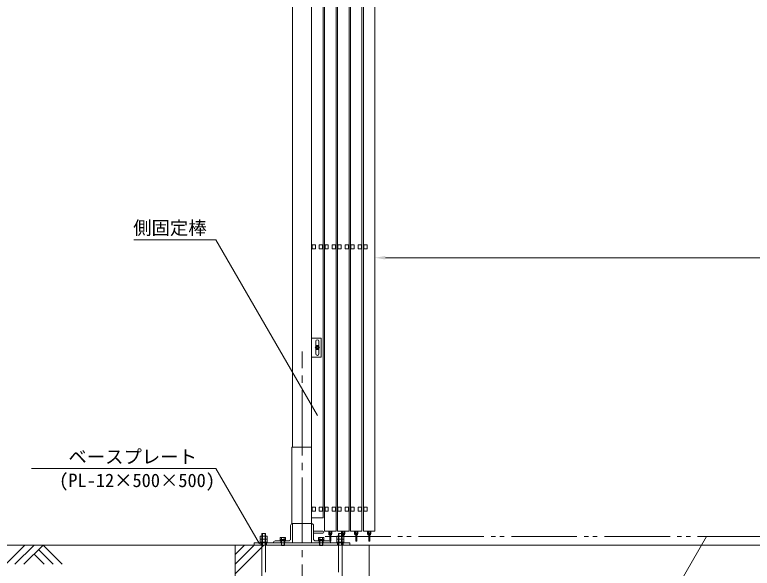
# Model space of a CAD drawing. Units: millimetres, scale not verified. Extents: x -27980 to -7855, y -14438 to 14438.
# Drawn here: x -25981 to -22128, y -11409 to -8516 of the extents above; entities that cross this region are included whole.
import ezdxf
from ezdxf.enums import TextEntityAlignment as Align

# ---------------------------------------------------------------- set-up
doc = ezdxf.new("R2010")
doc.units = ezdxf.units.MM
doc.header["$LTSCALE"] = 38
for name, pattern in [('CHAIN2', [12, 9, -1, 1, -1]), ('DASHED1', [1.8, 1.2, -0.6]), ('DOUBLE_CHAIN2', [12.8, 9, -1, 0.6, -0.6, 0.6, -1])]:
    doc.linetypes.add(name, pattern=pattern)
for name, color, linetype, lineweight in [('0-5_ﾍﾞｰｽﾗｲﾝ', 5, 'Continuous', 18), ('0-6_ﾎﾞﾙﾄ類', 2, 'Continuous', 18), ('0-8_ﾜｲﾔｰﾛｰﾌﾟ', 7, 'DOUBLE_CHAIN2', 18), ('0-9_基礎工事用PCA小', 7, 'Continuous', 18), ('0-B_寸法', 3, 'Continuous', 18), ('0-C_側固定棒', 7, 'Continuous', 18), ('0-F_中央走行棒', 7, 'Continuous', 18), ('1-1_中央走行棒左', 7, 'Continuous', 18), ('1-2_通芯', 1, 'CHAIN2', 18), ('1-6_標準柱', 7, 'Continuous', 18), ('1-7_文字', 7, 'Continuous', 18)]:
    doc.layers.add(name, color=color, linetype=linetype, lineweight=lineweight)
doc.styles.add('ＭＳ ゴシック', font='')
doc.styles.get('ＭＳ ゴシック').set_extended_font_data('MS Gothic')

msp = doc.modelspace()

# ---------------------------------------------------------------- linework, layer by layer
at = {"layer": '0-5_ﾍﾞｰｽﾗｲﾝ'}
msp.add_line((-26241.7, -11287.5), (-17730.2, -11287.5), dxfattribs=at)
at = {"layer": '0-6_ﾎﾞﾙﾄ類'}
for p, q in [((-24689.72, -11255.48), (-24689.72, -11240.9)), ((-24670.67, -11255.48), (-24670.67, -11240.9)), ((-24592.02, -11248.5), (-24593.88, -11249.55)), ((-24593.88, -11249.55), (-24593.88, -11258.3)), ((-24592.02, -11248.5), (-24568.38, -11248.5)), ((-24587.03, -11249.55), (-24587.03, -11258.3)), ((-24573.38, -11249.55), (-24573.38, -11258.3)), ((-24568.38, -11248.5), (-24566.52, -11249.55)), ((-24566.52, -11249.55), (-24566.52, -11258.3)), ((-24392.03, -11248.5), (-24393.88, -11249.55)), ((-24393.88, -11249.55), (-24393.88, -11258.3)), ((-24392.03, -11248.5), (-24368.38, -11248.5)), ((-24387.03, -11249.55), (-24387.03, -11258.3)), ((-24373.38, -11249.55), (-24373.38, -11258.3)), ((-24368.38, -11248.5), (-24366.52, -11249.55)), ((-24366.52, -11249.55), (-24366.52, -11258.3)), ((-24289.73, -11255.48), (-24289.73, -11240.9)), ((-24270.67, -11255.48), (-24270.67, -11240.9)), ((-24689.72, -11258.32), (-24689.72, -11272.9)), ((-24670.67, -11258.32), (-24670.67, -11272.9)), ((-24593.88, -11258.3), (-24566.52, -11258.3)), ((-24591.45, -11258.5), (-24568.95, -11258.5)), ((-24588.2, -11287.5), (-24588.2, -11265.5)), ((-24588.2, -11287.5), (-24586.97, -11290.3)), ((-24586.97, -11290.3), (-24586.97, -11265.5)), ((-24581.4, -11261.5), (-24580.32, -11265.5)), ((-24580.08, -11261.5), (-24579, -11265.5)), ((-24572.2, -11287.5), (-24572.2, -11265.5)), ((-24393.88, -11258.3), (-24366.52, -11258.3)), ((-24391.45, -11258.5), (-24368.95, -11258.5)), ((-24388.2, -11287.5), (-24388.2, -11265.5)), ((-24388.2, -11287.5), (-24386.97, -11290.3)), ((-24386.97, -11290.3), (-24386.97, -11265.5)), ((-24381.4, -11261.5), (-24380.33, -11265.5)), ((-24380.08, -11261.5), (-24379, -11265.5)), ((-24372.2, -11287.5), (-24372.2, -11265.5)), ((-24289.73, -11258.32), (-24289.73, -11272.9)), ((-24270.67, -11258.32), (-24270.67, -11272.9))]:
    msp.add_line(p, q, dxfattribs=at)
for points in [[(-24405.1, -10246.45), (-24410.03, -10254.95), (-24405.1, -10263.45), (-24395.3, -10263.45), (-24390.38, -10254.95), (-24395.3, -10246.45)], [(-24698.68, -11255.48), (-24698.68, -11240.9), (-24661.73, -11240.9), (-24661.73, -11255.48), (-24664.2, -11256.9), (-24696.2, -11256.9)], [(-24298.67, -11255.48), (-24298.67, -11240.9), (-24261.72, -11240.9), (-24261.72, -11255.48), (-24264.2, -11256.9), (-24296.2, -11256.9)], [(-24698.68, -11258.32), (-24698.68, -11272.9), (-24661.73, -11272.9), (-24661.73, -11258.32), (-24664.2, -11256.9), (-24696.2, -11256.9)], [(-24698.2, -11272.9), (-24662.2, -11272.9), (-24662.2, -11275.5), (-24698.2, -11275.5)], [(-24566.2, -11258.5), (-24566.2, -11261.5), (-24594.2, -11261.5), (-24594.2, -11258.5)], [(-24594.2, -11261.5), (-24566.2, -11261.5), (-24566.2, -11265.5), (-24594.2, -11265.5)], [(-24366.2, -11258.5), (-24366.2, -11261.5), (-24394.2, -11261.5), (-24394.2, -11258.5)], [(-24394.2, -11261.5), (-24366.2, -11261.5), (-24366.2, -11265.5), (-24394.2, -11265.5)], [(-24298.67, -11258.32), (-24298.67, -11272.9), (-24261.72, -11272.9), (-24261.72, -11258.32), (-24264.2, -11256.9), (-24296.2, -11256.9)], [(-24298.2, -11272.9), (-24262.2, -11272.9), (-24262.2, -11275.5), (-24298.2, -11275.5)]]:
    msp.add_lwpolyline(points, close=True, dxfattribs=at)
for points in [[(-24588.2, -11287.5), (-24572.2, -11287.5), (-24573.42, -11290.3)], [(-24586.97, -11290.3), (-24573.42, -11290.3), (-24573.42, -11265.5)], [(-24388.2, -11287.5), (-24372.2, -11287.5), (-24373.42, -11290.3)], [(-24386.97, -11290.3), (-24373.42, -11290.3), (-24373.42, -11265.5)]]:
    msp.add_lwpolyline(points, dxfattribs=at)
for radius in [11, 8.5, 4.75, 4.22]:
    msp.add_circle((-24400.2, -10254.95), radius, dxfattribs=at)
for centre, radius, start, end in [((-24400.2, -10254.95), 8.9, 72.757, 107.243), ((-24400.2, -10254.95), 8.9, 132.757, 167.243), ((-24400.2, -10254.95), 8.9, 192.757, 227.243), ((-24400.2, -10254.95), 8.9, 252.757, 287.243), ((-24400.2, -10254.95), 8.9, 12.757, 47.243), ((-24400.2, -10254.95), 8.9, 312.757, 347.243), ((-24590.45, -11254.55), 6.05, 55.616, 124.384), ((-24580.2, -11271.12), 22.62, 72.412, 107.588), ((-24569.95, -11254.55), 6.05, 55.616, 124.384), ((-24390.45, -11254.55), 6.05, 55.616, 124.384), ((-24380.2, -11271.12), 22.62, 72.412, 107.588), ((-24369.95, -11254.55), 6.05, 55.616, 124.384), ((-24694.2, -11247.73), 8.95, 240, 300), ((-24694.2, -11266.08), 8.95, 60, 120), ((-24680.2, -11224.45), 32.45, 252.932, 287.068), ((-24680.2, -11289.35), 32.45, 72.932, 107.068), ((-24666.2, -11247.73), 8.95, 239.975, 300.025), ((-24666.2, -11266.08), 8.95, 59.975, 120.025), ((-24591.45, -11258.3), 0.2, 180, 270), ((-24568.95, -11258.3), 0.2, 270, 0), ((-24391.45, -11258.3), 0.2, 180, 270), ((-24368.95, -11258.3), 0.2, 270, 0), ((-24294.2, -11247.73), 8.95, 240, 300), ((-24294.2, -11266.08), 8.95, 60, 120), ((-24280.2, -11224.45), 32.45, 252.932, 287.068), ((-24280.2, -11289.35), 32.45, 72.932, 107.068), ((-24266.2, -11247.73), 8.95, 239.975, 300.025), ((-24266.2, -11266.08), 8.95, 59.975, 120.025)]:
    msp.add_arc(centre, radius, start, end, dxfattribs=at)
at = {"layer": '0-8_ﾜｲﾔｰﾛｰﾌﾟ'}
msp.add_line((-18180.2, -11242.5), (-24380.2, -11242.5), dxfattribs=at)
at = {"layer": '0-9_基礎工事用PCA小'}
for p, q in [((-24830.2, -11437.5), (-24680.2, -11287.5)), ((-24830.2, -11387.5), (-24730.2, -11287.5)), ((-24830.2, -11337.5), (-24780.2, -11287.5)), ((-24689.72, -11287.5), (-24670.67, -11287.5)), ((-24270.67, -11287.5), (-24289.73, -11287.5))]:
    msp.add_line(p, q, dxfattribs=at)
at = {"layer": '0-9_基礎工事用PCA小', "color": 4, "linetype": 'DASHED1', "lineweight": 9}
for p, q in [((-24694.9, -11275.5), (-24694.9, -11287.5)), ((-24665.2, -11275.5), (-24665.2, -11287.5)), ((-24588.2, -11275.5), (-24588.2, -11287.5)), ((-24572.2, -11275.5), (-24572.2, -11287.5)), ((-24388.2, -11275.5), (-24388.2, -11287.5)), ((-24372.2, -11275.5), (-24372.2, -11287.5)), ((-24295.2, -11275.5), (-24295.2, -11287.5)), ((-24265.2, -11275.5), (-24265.2, -11287.5))]:
    msp.add_line(p, q, dxfattribs=at)
at = {"layer": '0-9_基礎工事用PCA小'}
for points in [[(-24689.72, -11804.45), (-24689.72, -11227.5), (-24670.67, -11227.5), (-24670.67, -11429.5)], [(-24689.72, -11290), (-24687.23, -11287.5), (-24687.23, -11227.5), (-24673.17, -11227.5), (-24673.17, -11287.5), (-24670.67, -11290)], [(-24270.67, -11804.45), (-24270.67, -11227.5), (-24289.73, -11227.5), (-24289.73, -11429.5)], [(-24270.67, -11290), (-24273.17, -11287.5), (-24273.17, -11227.5), (-24287.22, -11227.5), (-24287.22, -11287.5), (-24289.73, -11290)]]:
    msp.add_lwpolyline(points, dxfattribs=at)
for points in [[(-24830.2, -12187.5), (-24130.2, -12187.5), (-24130.2, -11287.5), (-24830.2, -11287.5)], [(-24730.2, -11287.5), (-24230.2, -11287.5), (-24230.2, -11275.5), (-24730.2, -11275.5)]]:
    msp.add_lwpolyline(points, close=True, dxfattribs=at)
at = {"layer": '0-B_寸法'}
for p, q in [((-24099.2, -9345.3), (-24099.2, -9786.9)), ((-24044.2, -9785.9), (-18474.2, -9785.9))]:
    msp.add_line(p, q, dxfattribs=at)
at = {"layer": '0-B_寸法', "color": 91}
msp.add_solid([(-24044.2, -9776.73), (-24099.2, -9785.9), (-24044.2, -9795.08)], dxfattribs=at)
at = {"layer": '0-C_側固定棒'}
for points in [[(-24370.2, -11089.95), (-24370.2, -7474.95), (-24430.2, -7474.95), (-24430.2, -11144.95), (-24370.2, -11144.95)], [(-24427.85, -9738.45), (-24410.55, -9738.45), (-24410.55, -9718.45), (-24427.85, -9718.45)], [(-24389.85, -9738.45), (-24372.55, -9738.45), (-24372.55, -9718.45), (-24389.85, -9718.45)], [(-24427.85, -11109.95), (-24410.55, -11109.95), (-24410.55, -11089.95), (-24427.85, -11089.95)], [(-24389.85, -11109.95), (-24372.55, -11109.95), (-24372.55, -11089.95), (-24389.85, -11089.95)]]:
    msp.add_lwpolyline(points, close=True, dxfattribs=at)
at = {"layer": '0-F_中央走行棒'}
for p, q in [((-24341, -11228.05), (-24341, -11214.95)), ((-24336, -11228.05), (-24336, -11214.95)), ((-24334.95, -11229.45), (-24334.95, -11264.45)), ((-24329.95, -11264.45), (-24329.95, -11229.45)), ((-24329, -11214.95), (-24329, -11228.05)), ((-24324, -11214.95), (-24324, -11228.05)), ((-24273.25, -11227.5), (-24273.25, -11214.95)), ((-24268.25, -11228.05), (-24268.25, -11214.95)), ((-24267.2, -11229.45), (-24267.2, -11240.9)), ((-24262.2, -11240.9), (-24262.2, -11229.45)), ((-24261.25, -11214.95), (-24261.25, -11228.05)), ((-24256.25, -11214.95), (-24256.25, -11228.05)), ((-24205.5, -11228.05), (-24205.5, -11214.95)), ((-24200.5, -11228.05), (-24200.5, -11214.95)), ((-24199.45, -11229.45), (-24199.45, -11264.45)), ((-24194.45, -11264.45), (-24194.45, -11229.45)), ((-24193.5, -11214.95), (-24193.5, -11228.05)), ((-24188.5, -11214.95), (-24188.5, -11228.05)), ((-24262.2, -11258.08), (-24262.2, -11255.73))]:
    msp.add_line(p, q, dxfattribs=at)
for points in [[(-24294.7, -7040), (-24294.7, -11214.95), (-24234.7, -11214.95), (-24234.7, -6994.95), (-24239.7, -6994.95)], [(-24221.95, -6994.95), (-24226.95, -6994.95), (-24226.95, -11214.95), (-24166.95, -11214.95), (-24166.95, -6994.95), (-24171.95, -6994.95)], [(-24362.45, -7299.5), (-24362.45, -11214.95), (-24302.45, -11214.95), (-24302.45, -7047.75)]]:
    msp.add_lwpolyline(points, dxfattribs=at)
for points in [[(-24360.1, -9738.45), (-24342.8, -9738.45), (-24342.8, -9718.45), (-24360.1, -9718.45)], [(-24322.1, -9738.45), (-24304.8, -9738.45), (-24304.8, -9718.45), (-24322.1, -9718.45)], [(-24292.35, -9738.45), (-24275.05, -9738.45), (-24275.05, -9718.45), (-24292.35, -9718.45)], [(-24254.35, -9738.45), (-24237.05, -9738.45), (-24237.05, -9718.45), (-24254.35, -9718.45)], [(-24224.6, -9738.45), (-24207.3, -9738.45), (-24207.3, -9718.45), (-24224.6, -9718.45)], [(-24186.6, -9738.45), (-24169.3, -9738.45), (-24169.3, -9718.45), (-24186.6, -9718.45)], [(-24360.1, -11109.95), (-24342.8, -11109.95), (-24342.8, -11089.95), (-24360.1, -11089.95)], [(-24322.1, -11109.95), (-24304.8, -11109.95), (-24304.8, -11089.95), (-24322.1, -11089.95)], [(-24292.35, -11109.95), (-24275.05, -11109.95), (-24275.05, -11089.95), (-24292.35, -11089.95)], [(-24254.35, -11109.95), (-24237.05, -11109.95), (-24237.05, -11089.95), (-24254.35, -11089.95)], [(-24224.6, -11109.95), (-24207.3, -11109.95), (-24207.3, -11089.95), (-24224.6, -11089.95)], [(-24186.6, -11109.95), (-24169.3, -11109.95), (-24169.3, -11089.95), (-24186.6, -11089.95)]]:
    msp.add_lwpolyline(points, close=True, dxfattribs=at)
for centre, radius, start, end in [((-24332.5, -11228.05), 8.5, 180, 253.254), ((-24332.5, -11228.05), 3.5, 180, 225.592), ((-24332.45, -11229.45), 2.5, 0, 180), ((-24332.5, -11228.05), 8.5, 287.463, 0), ((-24332.5, -11228.05), 3.5, 316.787, 0), ((-24264.75, -11228.05), 8.5, 225.816, 253.254), ((-24264.75, -11228.05), 3.5, 180, 225.592), ((-24264.7, -11229.45), 2.5, 0, 180), ((-24264.75, -11228.05), 8.5, 287.463, 0), ((-24264.75, -11228.05), 3.5, 316.787, 0), ((-24197, -11228.05), 8.5, 180, 253.254), ((-24197, -11228.05), 3.5, 180, 225.592), ((-24196.95, -11229.45), 2.5, 0, 180), ((-24197, -11228.05), 8.5, 287.463, 0), ((-24197, -11228.05), 3.5, 316.787, 0), ((-24332.45, -11264.45), 2.5, 180, 0), ((-24196.95, -11264.45), 2.5, 180, 0)]:
    msp.add_arc(centre, radius, start, end, dxfattribs=at)
at = {"layer": '1-1_中央走行棒左'}
for p, q in [((-24137.75, -11228.05), (-24137.75, -11214.95)), ((-24132.75, -11228.05), (-24132.75, -11214.95)), ((-24131.7, -11229.45), (-24131.7, -11264.45)), ((-24126.7, -11264.45), (-24126.7, -11229.45)), ((-24125.75, -11214.95), (-24125.75, -11228.05)), ((-24120.75, -11214.95), (-24120.75, -11228.05))]:
    msp.add_line(p, q, dxfattribs=at)
msp.add_lwpolyline([(-24154.2, -6994.95), (-24159.2, -6994.95), (-24159.2, -11214.95), (-24099.2, -11214.95), (-24099.2, -6994.95), (-24104.2, -6994.95)], dxfattribs=at)
for points in [[(-24139.55, -9738.45), (-24156.85, -9738.45), (-24156.85, -9718.45), (-24139.55, -9718.45)], [(-24139.55, -11109.95), (-24156.85, -11109.95), (-24156.85, -11089.95), (-24139.55, -11089.95)]]:
    msp.add_lwpolyline(points, close=True, dxfattribs=at)
for centre, radius, start, end in [((-24129.25, -11228.05), 8.5, 180, 253.254), ((-24129.25, -11228.05), 3.5, 180, 225.592), ((-24129.2, -11229.45), 2.5, 0, 180), ((-24129.25, -11228.05), 8.5, 287.463, 0), ((-24129.25, -11228.05), 3.5, 316.787, 0), ((-24129.2, -11264.45), 2.5, 180, 0)]:
    msp.add_arc(centre, radius, start, end, dxfattribs=at)
at = {"layer": '1-2_通芯'}
msp.add_line((-24480.2, -12187.5), (-24480.2, -10275.5), dxfattribs=at)
at = {"layer": '1-6_標準柱'}
for p, q in [((-24530.2, -10775.5), (-24530.2, -7325.5)), ((-24430.2, -10775.5), (-24430.2, -7325.5)), ((-24407.7, -10246.9), (-24407.7, -10222.5)), ((-24392.7, -10222.5), (-24392.7, -10246.9)), ((-24407.7, -10288.5), (-24407.7, -10262.98)), ((-24392.7, -10262.98), (-24392.7, -10288.5)), ((-24540.2, -11185.5), (-24540.2, -11255.5)), ((-24420.2, -11185.5), (-24420.2, -11255.5)), ((-24550.2, -11265.5), (-24620.2, -11265.5)), ((-24430.2, -11275.5), (-24530.2, -11275.5)), ((-24410.2, -11265.5), (-24340.2, -11265.5))]:
    msp.add_line(p, q, dxfattribs=at)
at = {"layer": '1-6_標準柱', "color": 4, "linetype": 'DASHED1', "lineweight": 9}
for p, q in [((-24590.2, -11265.5), (-24590.2, -11275.5)), ((-24570.2, -11265.5), (-24570.2, -11275.5)), ((-24390.2, -11265.5), (-24390.2, -11275.5)), ((-24370.2, -11265.5), (-24370.2, -11275.5))]:
    msp.add_line(p, q, dxfattribs=at)
at = {"layer": '1-6_標準柱'}
for points in [[(-24430.2, -10205.5), (-24380.2, -10205.5), (-24380.2, -10305.5), (-24430.2, -10305.5)], [(-24533.4, -10775.5), (-24430.2, -10775.5), (-24430.2, -11175.5), (-24533.4, -11175.5)]]:
    msp.add_lwpolyline(points, close=True, dxfattribs=at)
for points in [[(-24630.2, -11275.5), (-24530.2, -11275.5), (-24530.2, -11175.5)], [(-24330.2, -11275.5), (-24430.2, -11275.5), (-24430.2, -11175.5)], [(-24371.2, -11215.5), (-24420.2, -11215.5), (-24420.2, -11225.5), (-24371.2, -11225.5)]]:
    msp.add_lwpolyline(points, dxfattribs=at)
for centre, radius, start, end in [((-24400.2, -10222.5), 7.5, 0, 180), ((-24400.2, -10288.5), 7.5, 180, 0), ((-24530.2, -11185.5), 10, 90, 180), ((-24430.2, -11185.5), 10, 0, 90), ((-24371.2, -11220.5), 5, 270, 90), ((-24620.2, -11275.5), 10, 90, 180), ((-24550.2, -11255.5), 10, 270, 0), ((-24410.2, -11255.5), 10, 180, 270), ((-24340.2, -11275.5), 10, 0, 90)]:
    msp.add_arc(centre, radius, start, end, dxfattribs=at)
at = {"layer": '1-7_文字'}
for p, q in [((-25358.62, -9691.55), (-24930.2, -9691.55)), ((-24929.85, -9691.55), (-24930.2, -9691.55)), ((-24399.85, -10609.52), (-24929.85, -9691.55)), ((-25892.93, -10887.5), (-24930.55, -10887.5)), ((-24930.2, -10887.5), (-24930.55, -10887.5)), ((-24702.73, -11281.5), (-24930.2, -10887.5)), ((-22367.27, -11242.5), (-22624.2, -11687.5)), ((-25927.48, -11287.5), (-26027.7, -11387.73)), ((-25880.22, -11287.5), (-25980.45, -11387.73)), ((-25832.98, -11287.5), (-25933.2, -11387.73)), ((-25832.98, -11287.5), (-25732.72, -11387.73)), ((-25856.6, -11311.12), (-25779.97, -11387.73)), ((-25880.22, -11334.75), (-25827.22, -11387.73))]:
    msp.add_line(p, q, dxfattribs=at)

# ---------------------------------------------------------------- texts
at = {"layer": '1-7_文字', "style": 'ＭＳ ゴシック'}
for s, p in [('側固定棒', (-25362.45, -9686.15)), ('\u3000\u3000ベースプレート\u3000\u3000\u3000', (-25892.93, -10882.1)), ('(PL-12×500×500)', (-25748.9, -11005.58))]:
    msp.add_text(s, height=70.38, dxfattribs=at).set_placement(p, align=Align.BOTTOM_LEFT)

doc.saveas('drawing.dxf')
